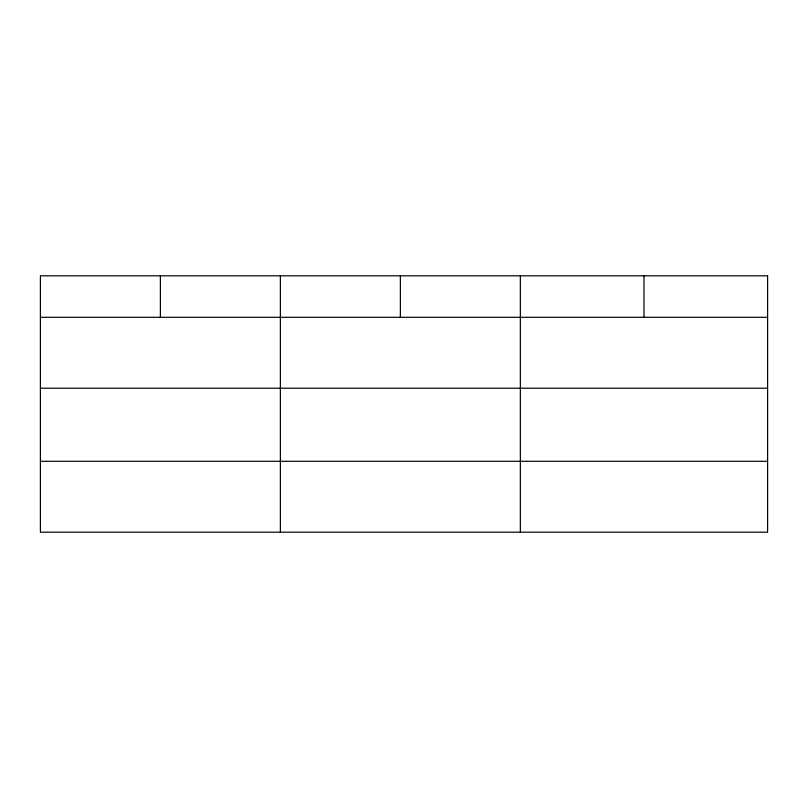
<?xml version="1.0" encoding="UTF-8"?>
<svg xmlns="http://www.w3.org/2000/svg" width="808" height="808" viewBox="0 0 808 808"><rect width="100%" height="100%" fill="white"/><g stroke="black" fill="none" stroke-linecap="round" stroke-linejoin="round"><path stroke-width="1.21" d="M40.4 317.291L767.6 317.291M40.4 388.214L767.6 388.214M40.4 461.277L767.6 461.277M643.976 275.811L643.976 317.291M520.352 275.811L520.352 532.189M400.364 275.811L400.364 317.291M280.376 275.811L280.376 532.189M160.388 275.811L160.388 317.291M767.6 275.811L40.4 275.811L40.4 532.189L767.6 532.189L767.6 275.811"/></g></svg>
